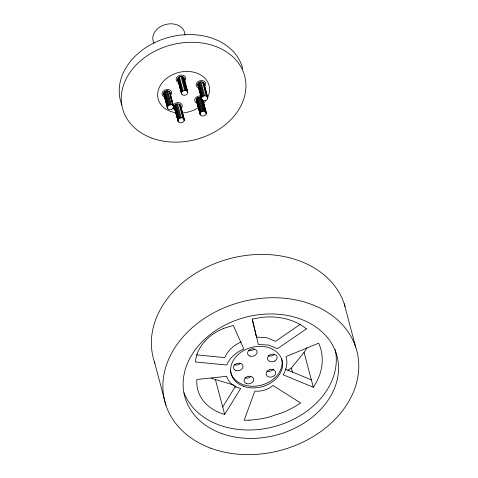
<?xml version="1.0" encoding="UTF-8"?>
<svg xmlns="http://www.w3.org/2000/svg" width="478" height="478" viewBox="0 0 478 478"><rect width="100%" height="100%" fill="white"/><g stroke="black" fill="none" stroke-linecap="round" stroke-linejoin="round"><path stroke-width="0.72" d="M163.661 93.646C163.87 90.73 168.704 89.637 169.923 92.397L173.711 106.935C173.508 109.85 168.668 110.938 167.449 108.177L163.661 93.646L167.76 108.757M173.711 106.935C173.329 103.164 166.577 104.61 167.449 108.177M169.905 93.706L169.923 92.397M177.75 79.234C177.959 76.319 182.799 75.231 184.012 77.992L187.705 91.884C188.452 95.146 182.817 96.795 181.544 93.772L177.75 79.234L181.544 93.772M174.285 106.725C174.494 103.81 179.334 102.722 180.547 105.483L184.239 119.375C184.986 122.637 179.352 124.286 178.073 121.263L174.285 106.725L178.073 121.263M181.443 93.126C181.646 90.211 186.486 89.123 187.705 91.884M184 79.3L184.012 77.992M177.977 120.617C178.18 117.702 183.02 116.614 184.239 119.375M180.547 105.483L181.084 108.876M198.155 85.867C196.195 82.515 202.666 80.035 204.01 83.393L207.799 97.93C207.655 101.127 201.806 101.987 201.435 98.534C201.579 95.337 207.428 94.471 207.799 97.93M203.15 100.804L206.281 112.617C207.028 115.879 201.399 117.528 200.121 114.505L196.434 100.613C195.837 98.008 199.398 96.329 201.459 97.494M203.992 84.708L204.01 83.393M200.121 114.505C199.374 111.237 205.002 109.587 206.281 112.617M222.7 407.029L235.582 386.14M224.666 414.432L240.667 388.477A24.384 18.857 -14.9 0 1 226.686 376.294L196.858 379.49A50.13 38.76 -14.9 0 0 224.666 414.432L215.399 379.538A50.13 38.76 -14.9 0 1 211.127 378.122M287.816 370.354A79.862 61.752 -14.9 0 0 291.329 368.072L304.062 352.394A67.267 52.012 -14.9 0 0 306.96 347.643M300.232 324.371L275.477 341.328L266.694 337.677L256.399 337.121M249.08 420.144L244.127 420.276L254.852 391.088A19.837 15.338 -14.9 0 0 273.034 385.513L300.596 402.966A79.862 61.752 -14.9 0 1 283.209 412.365L268.899 417.139A79.862 61.752 -14.9 0 1 249.08 420.144L249.14 420.371M196.386 354.843L224.803 357.628A29.2 22.574 -14.9 0 1 241.235 341.919M201.089 95.935L199.565 95.857L197.163 96.592A4.858 3.752 -14.9 0 0 197.073 103.194M215.399 379.538L234.166 385.178M285.3 369.082L311.357 379.879M313.323 387.282L283.149 374.782A33.884 26.2 -14.9 0 0 286.86 361.039L286.107 356.552L318.647 343.174A67.267 52.012 -14.9 0 1 313.323 387.282L304.062 352.394M177.852 79.88L178.658 80.937M196.434 100.613L196.745 101.193M174.386 107.371L178.384 121.842M344.208 303.787L355.71 347.112M291.329 368.072L292.452 372.302M203.7 82.814L207.386 96.705M204.913 88.179L205.468 90.258M205.833 91.651L206.388 93.736M206.759 95.122L207.679 98.593M203.198 82.341L206.89 96.227M202.547 82.001L206.233 95.893M200.963 81.81L204.65 95.702M200.139 81.971L203.825 95.863M199.368 82.3L203.054 96.192M198.705 82.766L202.391 96.652M202.839 100.225L206.382 113.256M198.191 83.333L201.877 97.225M202.947 101.42L204.052 105.59M205.343 110.448L206.263 113.925M202.337 99.753L205.474 111.559M197.862 83.973L201.555 97.865M198.34 86.56L201.847 99.753M197.749 84.642L204.823 111.219M200.366 97.148L204.058 111.039M199.547 97.136L203.234 111.027M198.723 97.303L202.409 111.195M197.952 97.626L201.638 111.517M197.289 98.092L200.975 111.983M196.775 98.659L200.461 112.551M196.452 99.305L200.139 113.19M196.924 101.886L200.431 115.084M196.333 99.968L200.019 113.86M183.707 77.412L187.8 92.529M186.211 87.635L187.316 91.8M183.205 76.934L186.892 90.826M182.554 76.594L186.241 90.485M181.789 76.414L185.476 90.306M180.965 76.408L184.657 90.294M179.37 76.892L183.062 90.784M178.706 77.358L182.399 91.25M178.192 77.932L181.885 91.824M177.87 78.571L181.556 92.463M178.163 80.459L181.849 94.351M180.648 106.128L184.335 120.014M180.236 104.903L183.928 118.789M181.455 110.263L182.004 112.348M182.375 113.734L182.931 115.819M183.851 119.291L184.221 120.683M179.74 104.425L183.427 118.317M179.089 104.085L182.775 117.976M177.499 103.893L181.192 117.785M176.675 104.061L180.367 117.952M175.904 104.383L179.597 118.275M175.241 104.849L178.933 118.741M174.727 105.423L178.419 119.309M174.404 106.062L178.091 119.954M169.612 91.818L173.305 105.71M170.461 95.791L171.937 101.348M172.857 104.819L173.598 107.598M169.116 91.346L172.803 105.232M167.7 90.82L171.387 104.712M166.876 90.814L170.562 104.706M166.051 90.975L169.738 104.867M165.28 91.304L168.967 105.196M164.617 91.764L168.304 105.656M164.103 92.338L167.796 106.23M163.781 92.977L167.467 106.869M235.051 386.087L235.427 387.497M154.448 361.954L165.95 405.278M252.193 319.388L255.222 332.156M255.557 333.572L256.232 336.41M154.914 363.298A99.287 76.767 -14.9 0 1 225.897 259.721A99.287 76.767 -14.9 0 1 345.074 306.613M335.203 349.561A78.762 60.903 -14.9 0 1 276.135 426.095A78.762 60.903 -14.9 0 1 184.054 392.868M281.5 358.404A26.308 20.339 -14.9 0 1 262.219 384.91A26.308 20.339 -14.9 0 1 231.029 373.187M230.832 372.559A26.308 20.339 -14.9 0 1 230.402 370.599M273.512 369.04A4.858 3.752 -14.9 0 1 271.743 370.599L270.584 371.089A4.858 3.752 -14.9 0 1 266.951 371.053M250.699 376.658A4.858 3.752 -14.9 0 1 244.903 377.811M240.07 363.579A4.858 3.752 -14.9 0 1 234.28 364.732M254.165 349.167A4.858 3.752 -14.9 0 1 248.369 350.32M274.157 354.574A4.858 3.752 -14.9 0 1 273.153 355.274L271.994 355.763A4.858 3.752 -14.9 0 1 268.361 355.728M175.91 112.694A26.308 20.339 -14.9 0 1 158.995 88.173A26.308 20.339 -14.9 0 1 192.431 71.921A26.308 20.339 -14.9 0 1 207.799 97.189M205.946 100.416A26.308 20.339 -14.9 0 1 203.311 103.612M198.884 107.311A26.308 20.339 -14.9 0 1 183.337 112.856M178.497 82.461A4.858 3.752 -14.9 0 1 176.806 77.418A4.858 3.752 -14.9 0 1 183.373 75.41A4.858 3.752 -14.9 0 1 185.058 80.447M164.402 96.873A4.858 3.752 -14.9 0 1 162.717 91.83A4.858 3.752 -14.9 0 1 169.284 89.816A4.858 3.752 -14.9 0 1 170.969 94.859M173.341 104.909A4.858 3.752 -14.9 0 1 180.421 103.129A4.858 3.752 -14.9 0 1 180.821 108.799M175.032 109.952A4.858 3.752 -14.9 0 1 172.827 107.849M203.64 101.181A4.858 3.752 -14.9 0 1 202.869 102.041M204.279 86.715A4.858 3.752 -14.9 0 0 205.104 82.043L204.351 81.326A4.858 3.752 -14.9 0 0 197.157 82.377A4.858 3.752 -14.9 0 0 198.489 87.868M121.902 105.017A63.192 48.858 -14.9 0 1 166.481 38.007A63.192 48.858 -14.9 0 1 242.74 68.718M154.095 43.289A16.312 12.613 -14.9 0 1 165.675 24.498A16.312 12.613 -14.9 0 1 184.95 35.181M306.422 328.882L277.443 348.731L268.66 345.08L258.365 344.524L252.306 318.993L262.279 317.29L267.286 316.95A59.057 45.667 -14.9 0 1 286.567 319.029L291.024 320.391A59.057 45.667 -14.9 0 1 302.998 326.331L306.422 328.882M223.561 328.434L218.972 330.561A44.723 34.577 -14.9 0 0 195.436 361.96L226.769 365.031A29.2 22.574 -14.9 0 1 243.858 349.048L233.306 325.416L223.561 328.434M274.689 361.033L273.524 361.523A4.858 3.752 -14.9 0 1 267.811 359.689A4.858 3.752 -14.9 0 1 270.351 354.7A4.858 3.752 -14.9 0 1 276.505 355.662L276.971 356.54A4.858 3.752 -14.9 0 1 274.689 361.033M269.723 369.727L268.564 370.217A4.858 3.752 -14.9 0 0 266.473 375.164A4.858 3.752 -14.9 0 0 272.113 376.855L273.273 376.365A4.858 3.752 -14.9 0 0 275.561 371.866L275.328 371.43A3.645 2.82 -14.9 0 0 273.852 370.02L272.209 369.488L269.723 369.727M210.977 448.28A99.287 76.767 -14.9 0 0 358.787 366.961A99.287 76.767 -14.9 0 0 212.728 313.347A99.287 76.767 -14.9 0 0 210.977 448.28M221.284 433.379A78.762 60.903 -14.9 0 0 338.538 368.867A78.762 60.903 -14.9 0 0 222.67 326.337A78.762 60.903 -14.9 0 0 221.284 433.379M243.392 386.224A26.308 20.339 -14.9 0 0 282.558 364.672A26.308 20.339 -14.9 0 0 243.858 350.47A26.308 20.339 -14.9 0 0 243.392 386.224M246.433 383.571A4.858 3.752 -14.9 0 0 253.663 379.598A4.858 3.752 -14.9 0 0 246.523 376.975A4.858 3.752 -14.9 0 0 246.433 383.571M235.809 370.492A4.858 3.752 -14.9 0 0 243.039 366.512A4.858 3.752 -14.9 0 0 235.893 363.889A4.858 3.752 -14.9 0 0 235.809 370.492M249.898 356.08A4.858 3.752 -14.9 0 0 257.128 352.107A4.858 3.752 -14.9 0 0 249.988 349.484A4.858 3.752 -14.9 0 0 249.898 356.08M151.873 138.094A63.192 48.858 -14.9 0 0 245.943 86.339A63.192 48.858 -14.9 0 0 152.984 52.216A63.192 48.858 -14.9 0 0 151.873 138.094"/></g></svg>
